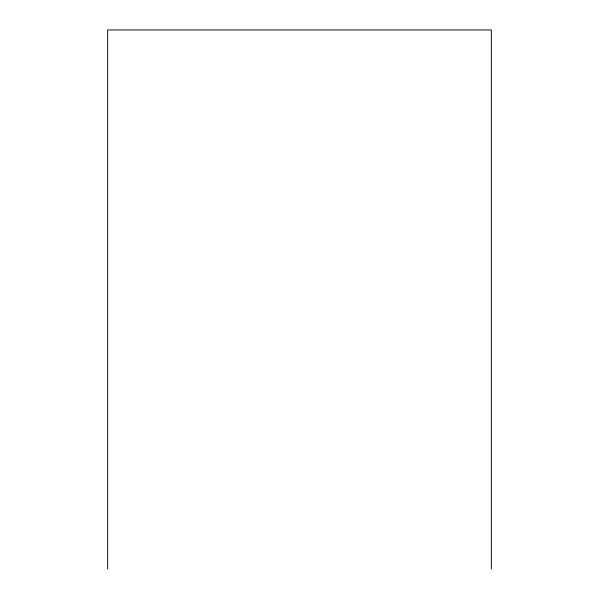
<?xml version="1.0" encoding="UTF-8"?>
<svg xmlns="http://www.w3.org/2000/svg" width="599" height="599" viewBox="0 0 599 599"><rect width="100%" height="100%" fill="white"/><g stroke="black" fill="none" stroke-linecap="round" stroke-linejoin="round"><path stroke-width="0.9" d="M491.33 569.05L491.33 29.95L107.67 29.95L107.67 569.05"/></g></svg>
